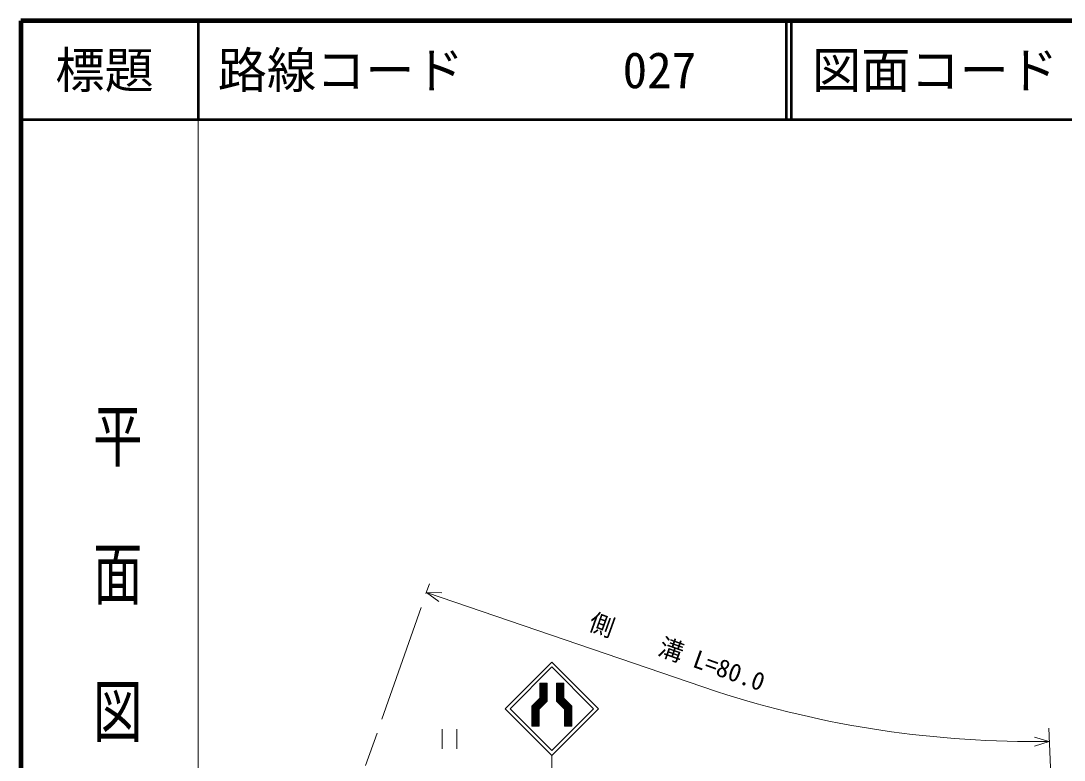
# Model space of a CAD drawing. Units: millimetres, scale not verified. Extents: x 40000 to 680000, y 20000 to 380000.
# Drawn here: x 40000 to 146002, y 304942 to 380000 of the extents above; entities that cross this region are included whole.
import ezdxf
from ezdxf.enums import TextEntityAlignment as Align

# ---------------------------------------------------------------- set-up
doc = ezdxf.new("R2010")
doc.units = ezdxf.units.MM
doc.header["$LTSCALE"] = 1000
doc.linetypes.add('CHAIN', pattern=[18.5, 12, -1.5, 3.5, -1.5])
for name, color, linetype, lineweight in [('M-BGD', 7, 'Continuous', 13), ('M-BMK', 2, 'CHAIN', 13), ('M-STR-HTXT', 7, 'Continuous', 13), ('M-STR-STRC', 7, 'Continuous', 13), ('M-TTL', 2, 'Continuous', 140), ('M-TTL-BAND', 7, 'Continuous', 13), ('M-TTL-LINE', 7, 'Continuous', 50)]:
    doc.layers.add(name, color=color, linetype=linetype, lineweight=lineweight)
doc.layers.add('M-TTL-TXT', color=7, linetype='Continuous')
doc.styles.add('@ＭＳ ゴシック', font='')
doc.styles.add('ＭＳ ゴシック', font='')
doc.styles.get('@ＭＳ ゴシック').set_extended_font_data('@MS Gothic')
doc.styles.get('ＭＳ ゴシック').set_extended_font_data('MS Gothic')

msp = doc.modelspace()

# ---------------------------------------------------------------- linework, layer by layer
at = {"layer": 'M-BGD'}
for p, q in [((82809, 308093), (82809, 306093)), ((84309, 308093), (84309, 306093))]:
    msp.add_line(p, q, dxfattribs=at)
at = {"layer": 'M-BMK'}
msp.add_line((70552, 291652), (81512, 322856), dxfattribs=at)
at = {"layer": 'M-STR-HTXT'}
for p, q in [((110692, 311900), (81202, 321973)), ((81202, 321973), (82476, 321062)), ((81202, 321973), (82766, 321914)), ((144439, 308176), (145848, 273988)), ((144494, 306839), (142987, 307266)), ((144494, 306839), (143001, 306367))]:
    msp.add_line(p, q, dxfattribs=at)
msp.add_arc((142906, 411646), 104818, 252.10154, 270.86812, dxfattribs=at)
at = {"layer": 'M-STR-STRC'}
for p, q in [((89212, 310163), (93950, 314901)), ((93950, 314901), (98687, 310163)), ((89707, 310163), (93950, 314406)), ((93950, 314406), (98192, 310163)), ((92741, 312759), (92741, 311248)), ((92741, 312759), (93491, 312759)), ((92741, 312669), (92831, 312759)), ((92741, 312527), (92972, 312759)), ((92741, 312386), (93114, 312759)), ((92741, 312245), (93255, 312759)), ((92741, 312103), (93396, 312759)), ((92741, 311962), (93491, 312712)), ((93491, 312063), (92795, 312759)), ((93491, 312205), (92937, 312759)), ((93491, 312346), (93078, 312759)), ((93491, 312488), (93220, 312759)), ((93491, 312629), (93361, 312759)), ((93491, 312759), (93491, 310937)), ((94408, 312759), (94408, 310937)), ((94408, 312759), (95158, 312759)), ((94408, 312756), (94410, 312759)), ((94408, 312615), (94551, 312759)), ((94408, 312473), (94693, 312759)), ((94408, 312332), (94834, 312759)), ((94408, 312191), (94976, 312759)), ((94408, 312049), (95117, 312759)), ((95158, 312029), (94428, 312759)), ((95158, 312170), (94569, 312759)), ((95158, 312312), (94711, 312759)), ((95158, 312453), (94852, 312759)), ((95158, 312595), (94993, 312759)), ((95158, 312736), (95135, 312759)), ((95158, 312759), (95158, 311247)), ((91908, 310280), (93491, 311863)), ((91908, 310138), (93491, 311722)), ((93491, 311922), (92741, 312672)), ((92741, 311820), (93491, 312570)), ((93491, 311780), (92741, 312530)), ((92741, 311679), (93491, 312429)), ((93491, 311639), (92741, 312389)), ((92741, 311537), (93491, 312287)), ((93491, 311498), (92741, 312248)), ((92741, 311396), (93491, 312146)), ((93491, 311356), (92741, 312106)), ((92741, 311255), (93491, 312005)), ((93491, 311215), (92741, 311965)), ((93491, 311073), (92741, 311823)), ((93488, 310934), (92741, 311682)), ((94408, 311908), (95158, 312658)), ((95158, 311888), (94408, 312638)), ((94408, 311766), (95158, 312516)), ((95158, 311746), (94408, 312496)), ((94408, 311625), (95158, 312375)), ((95158, 311605), (94408, 312355)), ((94408, 311483), (95158, 312233)), ((95158, 311463), (94408, 312213)), ((94408, 311342), (95158, 312092)), ((95158, 311322), (94408, 312072)), ((94408, 311201), (95158, 311951)), ((95991, 310347), (94408, 311930)), ((94408, 311059), (95158, 311809)), ((95991, 310206), (94408, 311789)), ((95991, 310064), (94408, 311648)), ((94417, 310927), (95158, 311668)), ((91908, 309997), (93491, 311580)), ((91908, 309856), (93491, 311439)), ((91908, 309714), (93491, 311298)), ((91908, 310414), (92741, 311248)), ((91908, 309573), (93491, 311156)), ((91908, 309431), (93491, 311015)), ((92658, 310068), (92109, 310616)), ((92710, 310157), (92180, 310687)), ((92781, 310227), (92251, 310758)), ((92852, 310298), (92322, 310828)), ((92923, 310369), (92392, 310899)), ((92993, 310439), (92463, 310970)), ((93064, 310510), (92534, 311040)), ((93135, 310581), (92604, 311111)), ((92658, 310104), (93491, 310937)), ((93205, 310652), (92675, 311182)), ((93418, 310864), (92741, 311540)), ((93347, 310793), (92741, 311399)), ((93276, 310722), (92741, 311258)), ((95991, 309923), (94408, 311506)), ((95991, 309781), (94408, 311365)), ((95991, 309640), (94408, 311223)), ((95991, 309499), (94408, 311082)), ((95991, 309357), (94408, 310941)), ((95241, 310103), (94408, 310937)), ((94488, 310857), (95158, 311526)), ((94558, 310786), (95158, 311385)), ((94629, 310715), (95159, 311246)), ((94700, 310644), (95230, 311175)), ((94771, 310574), (95301, 311104)), ((94841, 310503), (95372, 311033)), ((94912, 310432), (95442, 310963)), ((94983, 310362), (95513, 310892)), ((95053, 310291), (95584, 310821)), ((95124, 310220), (95654, 310751)), ((95991, 310414), (95158, 311247)), ((95195, 310149), (95725, 310680)), ((95241, 310054), (95796, 310609)), ((89212, 310163), (93950, 305426)), ((89707, 310163), (93950, 305921)), ((91908, 310414), (91908, 308395)), ((92658, 309644), (91908, 310394)), ((92658, 309502), (91908, 310252)), ((92658, 309361), (91908, 310111)), ((91908, 309290), (92658, 310040)), ((92658, 309220), (91908, 309970)), ((91908, 309149), (92658, 309899)), ((92658, 309078), (91908, 309828)), ((91908, 309007), (92658, 309757)), ((92658, 308937), (91908, 309687)), ((91908, 308866), (92658, 309616)), ((92658, 308795), (91908, 309545)), ((92658, 309785), (91968, 310475)), ((92658, 309927), (92039, 310546)), ((92658, 310104), (92658, 308395)), ((93950, 305921), (98192, 310163)), ((93950, 305426), (98687, 310163)), ((95241, 309913), (95867, 310538)), ((95241, 309771), (95937, 310468)), ((95241, 309630), (95991, 310380)), ((95241, 309488), (95991, 310238)), ((95241, 310103), (95241, 308395)), ((95241, 309347), (95991, 310097)), ((95991, 309216), (95241, 309966)), ((95241, 309206), (95991, 309956)), ((95991, 309074), (95241, 309824)), ((95241, 309064), (95991, 309814)), ((95991, 308933), (95241, 309683)), ((95241, 308923), (95991, 309673)), ((95991, 308792), (95241, 309542)), ((95241, 308781), (95991, 309531)), ((95991, 310414), (95991, 308395)), ((91908, 308724), (92658, 309474)), ((92658, 308654), (91908, 309404)), ((91908, 308583), (92658, 309333)), ((92658, 308513), (91908, 309263)), ((91908, 308441), (92658, 309191)), ((92633, 308395), (91908, 309121)), ((92492, 308395), (91908, 308980)), ((92350, 308395), (91908, 308838)), ((92209, 308395), (91908, 308697)), ((92068, 308395), (91908, 308555)), ((92003, 308395), (92658, 309050)), ((92144, 308395), (92658, 308909)), ((92286, 308395), (92658, 308767)), ((92427, 308395), (92658, 308626)), ((92569, 308395), (92658, 308484)), ((95991, 308650), (95241, 309400)), ((95241, 308640), (95991, 309390)), ((95991, 308509), (95241, 309259)), ((95241, 308498), (95991, 309248)), ((95963, 308395), (95241, 309117)), ((95821, 308395), (95241, 308976)), ((95680, 308395), (95241, 308834)), ((95538, 308395), (95241, 308693)), ((95397, 308395), (95241, 308552)), ((95279, 308395), (95991, 309107)), ((95421, 308395), (95991, 308966)), ((95562, 308395), (95991, 308824)), ((95703, 308395), (95991, 308683)), ((95845, 308395), (95991, 308541)), ((91908, 308395), (92658, 308395)), ((95256, 308395), (95241, 308410)), ((95241, 308395), (95991, 308395)), ((95986, 308395), (95991, 308400)), ((93950, 305426), (93950, 301790))]:
    msp.add_line(p, q, dxfattribs=at)
at = {"layer": 'M-TTL'}
for p, q in [((40000, 380000), (40000, 20000)), ((680000, 380000), (40000, 380000))]:
    msp.add_line(p, q, dxfattribs=at)
at = {"layer": 'M-TTL-BAND'}
msp.add_line((58000, 370000), (58000, 20000), dxfattribs=at)
at = {"layer": 'M-TTL-LINE'}
for p, q in [((58000, 380000), (58000, 370000)), ((117750, 380000), (117750, 370000)), ((118250, 380000), (118250, 370000)), ((40000, 370000), (680000, 370000))]:
    msp.add_line(p, q, dxfattribs=at)

# ---------------------------------------------------------------- texts
at = {"layer": 'M-STR-HTXT', "style": 'ＭＳ ゴシック'}
msp.add_text('側\u3000\u3000溝 L=80.0', height=1833, rotation=340.29, dxfattribs=at).set_placement((106177, 314564), align=Align.BOTTOM_CENTER)
at = {"layer": 'M-TTL-BAND', "style": '@ＭＳ ゴシック', "width": 1.4}
msp.add_text('平  面  図', height=3666, rotation=270, dxfattribs=at).set_placement((49777, 306475), align=Align.MIDDLE_RIGHT)
at = {"layer": 'M-TTL-TXT', "style": 'ＭＳ ゴシック'}
msp.add_text('標題', height=3666, dxfattribs=at).set_placement((48500, 375000), align=Align.MIDDLE_CENTER)
for s, p in [('路線コード', (60000, 375000)), ('027', (101142, 375000)), ('図面コード', (120380, 375000))]:
    msp.add_text(s, height=3666, dxfattribs=at).set_placement(p, align=Align.MIDDLE_LEFT)

doc.saveas('drawing.dxf')
